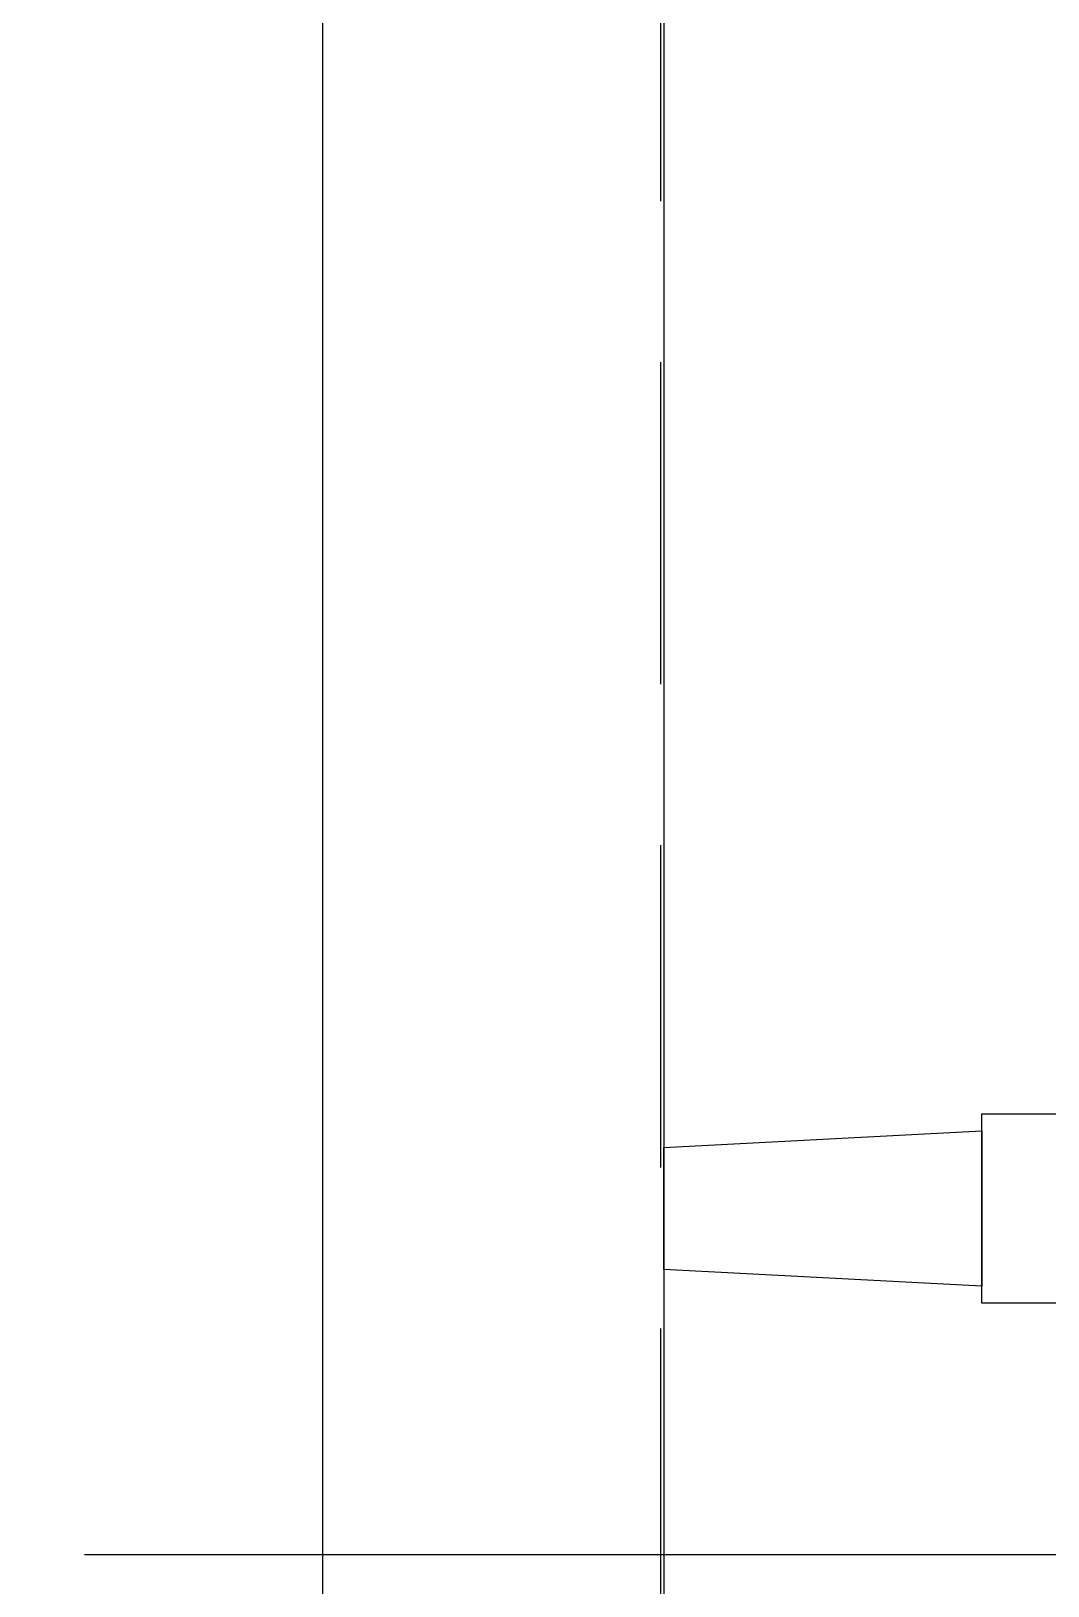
# Model space of a CAD drawing. Header units: inches. Extents: x 21 to 32698, y 13 to 3712.
# Drawn here: x 6802.41 to 6817.44, y 2136.62 to 2159.61 of the extents above; entities that cross this region are included whole.
import ezdxf

# ---------------------------------------------------------------- set-up
doc = ezdxf.new("R2010")
doc.units = ezdxf.units.IN
doc.header["$MEASUREMENT"] = 0
doc.set_wipeout_variables(frame=1)
doc.linetypes.add('DOT', pattern=[6.35, 0, -6.35])
doc.linetypes.add('IMPORT-HIDDEN2', pattern=[47.625, 31.75, -15.875])
for name, color, linetype, lineweight in [('Z_MİM_-KM-BEAM-RAY', 8, 'DOT', 25), ('Z_MİM_-KM-GLAZ', 8, 'Continuous', 25), ('Z_MİM_-KM-GLAZ-CURT', 8, 'Continuous', 25), ('Z_MİM_-KM-GLAZ-IDEN', 8, 'Continuous', 25), ('Z_MİM_-KM-RAY-1', 8, 'IMPORT-HIDDEN2', 25), ('Z_MİM_-KM-WALL-PL', 8, 'Continuous', 25), ('Z_MİM_-KM-WALL-PLASTER', 8, 'Continuous', 25), ('Z_MİM_fitiller_k', 8, 'Continuous', 25)]:
    doc.layers.add(name, color=color, linetype=linetype, lineweight=lineweight)

# ---------------------------------------------------------------- blocks, each defined once
blk = doc.blocks.new('*U176')
blk.add_wipeout([(160, -25), (160, 16.5), (0, 16.5), (0, -25)])
at = {"layer": 'Z_MİM_-KM-GLAZ-CURT'}
blk.add_lwpolyline([(0, -22.5), (0, -25), (160, -25), (160, -22.5)], dxfattribs=at)
at = {"layer": 'Z_MİM_-KM-GLAZ-IDEN', "ltscale": 1.5}
blk.add_line((80, -28.522), (80, 68.522), dxfattribs=at)
at = {"layer": 'Z_MİM_-KM-RAY-1', "ltscale": 0.15}
blk.add_line((160, -20), (0, -20), dxfattribs=at)
at = {"layer": 'Z_MİM_fitiller_k'}
for points in [[(76.283, -13.954), (76.283, -15.254), (73.483, -15.254), (73.483, -13.954)], [(76.033, -15.254), (75.783, -19.954), (73.983, -19.954), (73.733, -15.254)]]:
    blk.add_lwpolyline(points, close=True, dxfattribs=at)
blk = doc.blocks.new('-KM_Kiriş İzi_ZK')
at = {"layer": 'Z_MİM_-KM-BEAM-RAY'}
blk.add_line((3475.001, 1450.001), (3475.001, 905), dxfattribs=at)

msp = doc.modelspace()

# ---------------------------------------------------------------- linework, layer by layer
at = {"layer": 'Z_MİM_-KM-WALL-PLASTER'}
msp.add_lwpolyline([(6804.257, 2559.584), (6444.258, 2559.584), (6444.258, 2234.587), (6554.257, 2234.587), (6554.257, 2214.584), (6489.257, 2214.584), (6489.257, 2069.584), (6554.257, 2069.584), (6554.257, 1884.584), (6679.259, 1884.584), (6679.259, 1889.584), (6809.258, 1889.584), (6809.258, 2429.584), (6804.257, 2429.585)], close=True, dxfattribs=at)

# ---------------------------------------------------------------- next in the draw order: block references
at = {"layer": 'Z_MİM_-KM-GLAZ', "ltscale": 1.5, "rotation": 270}
msp.add_blockref('*U176', (6831.714, 2217.084), dxfattribs=at)

# ---------------------------------------------------------------- next in the draw order: linework, layer by layer
at = {"layer": 'Z_MİM_-KM-WALL-PL'}
msp.add_lwpolyline([(6811.758, 2432.084), (6811.758, 1887.084)], dxfattribs=at)

# ---------------------------------------------------------------- next in the draw order: block references
at = {"layer": 'Z_MİM_-KM-BEAM-RAY'}
msp.add_blockref('-KM_Kiriş İzi_ZK', (3331.714, 982.083), dxfattribs=at)

doc.saveas('drawing.dxf')
